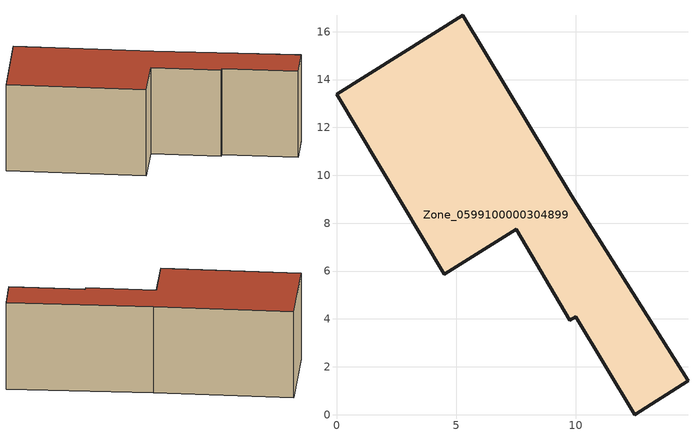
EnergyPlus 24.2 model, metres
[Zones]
Zone_0599100000304899
 floor ground (C_G): 9.8,9.17 14.69,1.41 12.47,0 10,4.08 9.76,3.94 7.5,7.74 4.5,5.87 0,13.39 5.27,16.68 z0
 wall outside (C_F): 5.27,16.68 0,13.39 4.5,5.87 7.5,7.74 9.76,3.94 10,4.08 12.47,0 14.69,1.41 9.8,9.17 5.27,16.68 z0:5.8
 roof outside (C_R): 9.8,9.17 5.27,16.68 0,13.39 4.5,5.87 7.5,7.74 9.76,3.94 10,4.08 12.47,0 14.69,1.41 z5.8
[BUILDING]
Pand.0599100000304899: North Axis=0; Terrain=City; Loads Convergence Tolerance Value=0.04; Temperature Convergence Tolerance Value=0.4; Solar Distribution=FullExterior; Maximum Number of Warmup Days=25; Minimum Number of Warmup Days=1
[Site:Location]
Rotterdam.The.Hague.AP_ZH_NLD Design_Conditions: Latitude=51.96; Longitude=4.45; Time Zone=1; Elevation=-4.5
[SITE:GROUNDTEMPERATURE:BUILDINGSURFACE]
18, 18, 18, 18, 18, 18, 18, 18, 18, 18, 18, 18
[MATERIAL] Thermal Absorptance=0.9; Solar Absorptance=0.7; Visible Absorptance=0.7
Name | Roughness | Thickness | Conductivity | Density | Specific Heat
G.TI.1965-1974 | MediumSmooth | 0.15 | 0.882353 | 540 | 1210
F.TI.1965-1974 | Rough | 0.3 | 0.697674 | 1920 | 840
R.TI.1965-1974 | MediumRough | 0.2 | 0.232558 | 1500 | 1000
[CONSTRUCTION]
C_G: G.TI.1965-1974
C_F: F.TI.1965-1974
C_R: R.TI.1965-1974
[ZONE]
Zone_0599100000304899: Type=1; Multiplier=1; Ceiling Height=Autocalculate; Volume=Autocalculate; Floor Area=autocalculate; Part of Total Floor Area=Yes
[ZONEINFILTRATION:DESIGNFLOWRATE]
Infil_Zone_0599100000304899: Zone or ZoneList or Space or SpaceList=Zone_0599100000304899; Schedule=AlwaysOn; Design Flow Rate Calculation Method=Flow/Area; Flow Rate per Floor Area=0.003; Constant Term Coefficient=1; Temperature Term Coefficient=0; Velocity Term Coefficient=0; Velocity Squared Term Coefficient=0
[HVACTEMPLATE:ZONE:IDEALLOADSAIRSYSTEM]
Zone_0599100000304899: Maximum Heating Supply Air Temperature=50; Minimum Cooling Supply Air Temperature=13; Maximum Heating Supply Air Humidity Ratio=0.0156; Minimum Cooling Supply Air Humidity Ratio=0.0077; Heating Limit=NoLimit; Cooling Limit=NoLimit; Dehumidification Control Type=ConstantSensibleHeatRatio; Cooling Sensible Heat Ratio=0.7; Dehumidification Setpoint=60; Humidification Control Type=None; Humidification Setpoint=30; Outdoor Air Method=None; Outdoor Air Flow Rate per Person=0.00944; Outdoor Air Flow Rate per Zone Floor Area=0; Outdoor Air Flow Rate per Zone=0; Demand Controlled Ventilation Type=None; Outdoor Air Economizer Type=NoEconomizer; Heat Recovery Type=None; Sensible Heat Recovery Effectiveness=0.7; Latent Heat Recovery Effectiveness=0.65
[ZONECONTROL:THERMOSTAT]
ThermostatControl_Zone_0599100000304899: Zone or ZoneList=Zone_0599100000304899; Control Type Schedule=DualSetpointControlType; Control 1=Thermostat_Zone_0599100000304899; Temperature Difference Between Cutout And Setpoint=0
[THERMOSTATSETPOINT:DUALSETPOINT]
Thermostat_Zone_0599100000304899: Heating Setpoint Temperature Schedule=HeatingSetpoint_Zone_0599100000304899; Cooling Setpoint Temperature Schedule=CoolingSetpoint_Zone_0599100000304899
[SCHEDULE:COMPACT]
HeatingSetpoint_Zone_0599100000304899: Through: 12/31, For: AllDays, Until: 24:00, 21
CoolingSetpoint_Zone_0599100000304899: Through: 12/31, For: AllDays, Until: 24:00, 24
DualSetpointControlType: Through: 12/31, For: AllDays, Until: 24:00, 4
AlwaysOn: Through: 12/31, For: AllDays, Until: 24:00, 1
